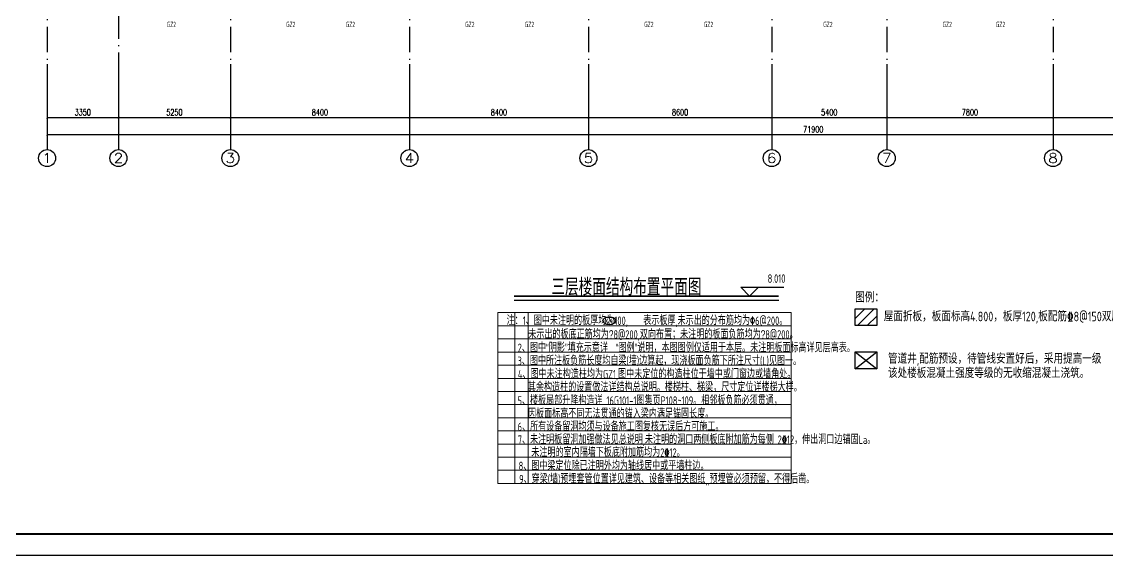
# Model space of a CAD drawing. Extents: x 169490 to 7584583, y -2399407 to 1374371.
# Drawn here: x 606806 to 657741, y 635804 to 660840 of the extents above; entities that cross this region are included whole.
import ezdxf
from ezdxf.enums import TextEntityAlignment as Align

# ---------------------------------------------------------------- set-up
doc = ezdxf.new("R2010")
doc.units = 0
doc.header["$LTSCALE"] = 100
doc.linetypes.add('CENTER', pattern=[8, 5, -1, 1, -1])
doc.linetypes.add('D3轴线点划线', pattern=[18.5, 12, -3, 0.5, -3])
doc.layers.get('0').update_dxf_attribs({"linetype": 'CONTINUOUS'})
doc.layers.get('DEFPOINTS').update_dxf_attribs({"linetype": 'CONTINUOUS'})
for name, color, linetype in [('AXIS', 3, 'CONTINUOUS'), ('AXIS_TEXT', 4, 'CONTINUOUS'), ('C-AXIS(轴号)', 3, 'CONTINUOUS'), ('C-AXIS-T(字)', 7, 'CONTINUOUS'), ('C-DOTE', 8, 'D3轴线点划线'), ('GZ', 220, 'CENTER'), ('S-0-TEXT', 7, 'CONTINUOUS'), ('S-SLAB-HATCH', 251, 'CONTINUOUS'), ('S-SLAB-RTEXT', 7, 'CONTINUOUS'), ('THIN', 190, 'CONTINUOUS'), ('图框', 140, 'CONTINUOUS'), ('文字', 7, 'CONTINUOUS'), ('门编号', 6, 'CONTINUOUS')]:
    doc.layers.add(name, color=color, linetype=linetype)
doc.layers.add('S-1-TEXT', color=7, linetype='CONTINUOUS', lineweight=18)
doc.styles.add('-宋体-结构', font='tssdeng2.shx', dxfattribs={"width": 0.8, "bigfont": 'hztxt.shx'})
doc.styles.add('_TCH_AXIS', font='COMPLEX', dxfattribs={"bigfont": 'GBCBIG'})
doc.styles.add('_TCH_DIM_T3', font='SIMPLEX.shx', dxfattribs={"width": 0.705882, "bigfont": 'GBCBIG.shx'})
doc.styles.add('COMPLEX', font='COMPLEX')
doc.styles.add('TSSD_Bold', font='tssdeng2.shx', dxfattribs={"width": 0.7, "bigfont": 'china.shx'})
doc.styles.add('TSSD_Label', font='Tssdeng.shx', dxfattribs={"width": 0.7, "bigfont": 'hztxt.shx'})
doc.styles.add('TSSD_REIN', font='tssdeng.shx', dxfattribs={"width": 0.7, "bigfont": 'hztxt.shx'})
doc.dimstyles.new('_TCH_ARCH&&100', dxfattribs={"dimtxt": 297.5, "dimasz": 100, "dimexe": 250, "dimexo": 300, "dimgap": 100, "dimtad": 1, "dimdec": 0, "dimzin": 0, "dimdsep": 46, "dimtxsty": '_TCH_DIM_T3', "dimblk": 'ARCHTICK', "dimcen": 0.09, "dimclrt": 7, "dimazin": 2, "dimtfac": 1, "dimtdec": 0, "dimtix": 1, "dimtmove": 2, "dimatfit": 3, "dimfxl": 1, "dimtolj": 1, "dimtzin": 0, "dimarcsym": 0})

# ---------------------------------------------------------------- blocks, each defined once
blk = doc.blocks.new('_ARCHTICK')
at = {"const_width": 0.15}
blk.add_lwpolyline([(-0.5, -0.5), (0.5, 0.5)], dxfattribs=at)
blk = doc.blocks.new('*D1386')
at = {"layer": 'AXIS', "color": 0, "lineweight": -2, "transparency": 16777216}
for p, q in [((607996, 658542), (607996, 655292)), ((679896, 658542), (679896, 655292)), ((607996, 655542), (679896, 655542))]:
    blk.add_line(p, q, dxfattribs=at)
at = {"layer": 'DEFPOINTS', "color": 0, "transparency": 16777216}
for p in [(607996, 658842), (679896, 658842), (679896, 655542)]:
    blk.add_point(p, dxfattribs=at)
at = {"layer": 'AXIS', "color": 0, "lineweight": -2, "transparency": 16777216, "xscale": 100, "yscale": 100, "zscale": 100, "rotation": 180}
blk.add_blockref('_ARCHTICK', (607996, 655542), dxfattribs=at)
at = {"layer": 'AXIS', "color": 0, "lineweight": -2, "transparency": 16777216, "xscale": 100, "yscale": 100, "zscale": 100}
blk.add_blockref('_ARCHTICK', (679896, 655542), dxfattribs=at)
at = {"layer": 'AXIS', "color": 7, "transparency": 16777216, "insert": (643946, 655791), "char_height": 297.5, "attachment_point": 5, "style": '_TCH_DIM_T3'}
blk.add_mtext('\\A1;71900', dxfattribs=at)
blk = doc.blocks.new('*D1387')
at = {"layer": 'AXIS', "color": 0, "lineweight": -2, "transparency": 16777216}
for p, q in [((607996, 658542), (607996, 656092)), ((611346, 658542), (611346, 656092)), ((607996, 656342), (611346, 656342))]:
    blk.add_line(p, q, dxfattribs=at)
at = {"layer": 'DEFPOINTS', "color": 0, "transparency": 16777216}
for p in [(607996, 658842), (611346, 658842), (611346, 656342)]:
    blk.add_point(p, dxfattribs=at)
at = {"layer": 'AXIS', "color": 0, "lineweight": -2, "transparency": 16777216, "xscale": 100, "yscale": 100, "zscale": 100, "rotation": 180}
blk.add_blockref('_ARCHTICK', (607996, 656342), dxfattribs=at)
at = {"layer": 'AXIS', "color": 0, "lineweight": -2, "transparency": 16777216, "xscale": 100, "yscale": 100, "zscale": 100}
blk.add_blockref('_ARCHTICK', (611346, 656342), dxfattribs=at)
at = {"layer": 'AXIS', "color": 7, "transparency": 16777216, "insert": (609671, 656591), "char_height": 297.5, "attachment_point": 5, "style": '_TCH_DIM_T3'}
blk.add_mtext('\\A1;3350', dxfattribs=at)
blk = doc.blocks.new('*D1388')
at = {"layer": 'AXIS', "color": 0, "lineweight": -2, "transparency": 16777216}
for p, q in [((611346, 658542), (611346, 656092)), ((616596, 658542), (616596, 656092)), ((611346, 656342), (616596, 656342))]:
    blk.add_line(p, q, dxfattribs=at)
at = {"layer": 'DEFPOINTS', "color": 0, "transparency": 16777216}
for p in [(611346, 658842), (616596, 658842), (616596, 656342)]:
    blk.add_point(p, dxfattribs=at)
at = {"layer": 'AXIS', "color": 0, "lineweight": -2, "transparency": 16777216, "xscale": 100, "yscale": 100, "zscale": 100, "rotation": 180}
blk.add_blockref('_ARCHTICK', (611346, 656342), dxfattribs=at)
at = {"layer": 'AXIS', "color": 0, "lineweight": -2, "transparency": 16777216, "xscale": 100, "yscale": 100, "zscale": 100}
blk.add_blockref('_ARCHTICK', (616596, 656342), dxfattribs=at)
at = {"layer": 'AXIS', "color": 7, "transparency": 16777216, "insert": (613971, 656591), "char_height": 297.5, "attachment_point": 5, "style": '_TCH_DIM_T3'}
blk.add_mtext('\\A1;5250', dxfattribs=at)
blk = doc.blocks.new('*D1389')
at = {"layer": 'AXIS', "color": 0, "lineweight": -2, "transparency": 16777216}
for p, q in [((616596, 658542), (616596, 656092)), ((624996, 658542), (624996, 656092)), ((616596, 656342), (624996, 656342))]:
    blk.add_line(p, q, dxfattribs=at)
at = {"layer": 'DEFPOINTS', "color": 0, "transparency": 16777216}
for p in [(616596, 658842), (624996, 658842), (624996, 656342)]:
    blk.add_point(p, dxfattribs=at)
at = {"layer": 'AXIS', "color": 0, "lineweight": -2, "transparency": 16777216, "xscale": 100, "yscale": 100, "zscale": 100, "rotation": 180}
blk.add_blockref('_ARCHTICK', (616596, 656342), dxfattribs=at)
at = {"layer": 'AXIS', "color": 0, "lineweight": -2, "transparency": 16777216, "xscale": 100, "yscale": 100, "zscale": 100}
blk.add_blockref('_ARCHTICK', (624996, 656342), dxfattribs=at)
at = {"layer": 'AXIS', "color": 7, "transparency": 16777216, "insert": (620796, 656591), "char_height": 297.5, "attachment_point": 5, "style": '_TCH_DIM_T3'}
blk.add_mtext('\\A1;8400', dxfattribs=at)
blk = doc.blocks.new('*D1390')
at = {"layer": 'AXIS', "color": 0, "lineweight": -2, "transparency": 16777216}
for p, q in [((624996, 658542), (624996, 656092)), ((633396, 658542), (633396, 656092)), ((624996, 656342), (633396, 656342))]:
    blk.add_line(p, q, dxfattribs=at)
at = {"layer": 'DEFPOINTS', "color": 0, "transparency": 16777216}
for p in [(624996, 658842), (633396, 658842), (633396, 656342)]:
    blk.add_point(p, dxfattribs=at)
at = {"layer": 'AXIS', "color": 0, "lineweight": -2, "transparency": 16777216, "xscale": 100, "yscale": 100, "zscale": 100, "rotation": 180}
blk.add_blockref('_ARCHTICK', (624996, 656342), dxfattribs=at)
at = {"layer": 'AXIS', "color": 0, "lineweight": -2, "transparency": 16777216, "xscale": 100, "yscale": 100, "zscale": 100}
blk.add_blockref('_ARCHTICK', (633396, 656342), dxfattribs=at)
at = {"layer": 'AXIS', "color": 7, "transparency": 16777216, "insert": (629196, 656591), "char_height": 297.5, "attachment_point": 5, "style": '_TCH_DIM_T3'}
blk.add_mtext('\\A1;8400', dxfattribs=at)
blk = doc.blocks.new('*D1391')
at = {"layer": 'AXIS', "color": 0, "lineweight": -2, "transparency": 16777216}
for p, q in [((633396, 658542), (633396, 656092)), ((641996, 658542), (641996, 656092)), ((633396, 656342), (641996, 656342))]:
    blk.add_line(p, q, dxfattribs=at)
at = {"layer": 'DEFPOINTS', "color": 0, "transparency": 16777216}
for p in [(633396, 658842), (641996, 658842), (641996, 656342)]:
    blk.add_point(p, dxfattribs=at)
at = {"layer": 'AXIS', "color": 0, "lineweight": -2, "transparency": 16777216, "xscale": 100, "yscale": 100, "zscale": 100, "rotation": 180}
blk.add_blockref('_ARCHTICK', (633396, 656342), dxfattribs=at)
at = {"layer": 'AXIS', "color": 0, "lineweight": -2, "transparency": 16777216, "xscale": 100, "yscale": 100, "zscale": 100}
blk.add_blockref('_ARCHTICK', (641996, 656342), dxfattribs=at)
at = {"layer": 'AXIS', "color": 7, "transparency": 16777216, "insert": (637696, 656591), "char_height": 297.5, "attachment_point": 5, "style": '_TCH_DIM_T3'}
blk.add_mtext('\\A1;8600', dxfattribs=at)
blk = doc.blocks.new('*D1392')
at = {"layer": 'AXIS', "color": 0, "lineweight": -2, "transparency": 16777216}
for p, q in [((641996, 658542), (641996, 656092)), ((647396, 658542), (647396, 656092)), ((641996, 656342), (647396, 656342))]:
    blk.add_line(p, q, dxfattribs=at)
at = {"layer": 'DEFPOINTS', "color": 0, "transparency": 16777216}
for p in [(641996, 658842), (647396, 658842), (647396, 656342)]:
    blk.add_point(p, dxfattribs=at)
at = {"layer": 'AXIS', "color": 0, "lineweight": -2, "transparency": 16777216, "xscale": 100, "yscale": 100, "zscale": 100, "rotation": 180}
blk.add_blockref('_ARCHTICK', (641996, 656342), dxfattribs=at)
at = {"layer": 'AXIS', "color": 0, "lineweight": -2, "transparency": 16777216, "xscale": 100, "yscale": 100, "zscale": 100}
blk.add_blockref('_ARCHTICK', (647396, 656342), dxfattribs=at)
at = {"layer": 'AXIS', "color": 7, "transparency": 16777216, "insert": (644696, 656591), "char_height": 297.5, "attachment_point": 5, "style": '_TCH_DIM_T3'}
blk.add_mtext('\\A1;5400', dxfattribs=at)
blk = doc.blocks.new('*D1393')
at = {"layer": 'AXIS', "color": 0, "lineweight": -2, "transparency": 16777216}
for p, q in [((647396, 658542), (647396, 656092)), ((655196, 658542), (655196, 656092)), ((647396, 656342), (655196, 656342))]:
    blk.add_line(p, q, dxfattribs=at)
at = {"layer": 'DEFPOINTS', "color": 0, "transparency": 16777216}
for p in [(647396, 658842), (655196, 658842), (655196, 656342)]:
    blk.add_point(p, dxfattribs=at)
at = {"layer": 'AXIS', "color": 0, "lineweight": -2, "transparency": 16777216, "xscale": 100, "yscale": 100, "zscale": 100, "rotation": 180}
blk.add_blockref('_ARCHTICK', (647396, 656342), dxfattribs=at)
at = {"layer": 'AXIS', "color": 0, "lineweight": -2, "transparency": 16777216, "xscale": 100, "yscale": 100, "zscale": 100}
blk.add_blockref('_ARCHTICK', (655196, 656342), dxfattribs=at)
at = {"layer": 'AXIS', "color": 7, "transparency": 16777216, "insert": (651296, 656591), "char_height": 297.5, "attachment_point": 5, "style": '_TCH_DIM_T3'}
blk.add_mtext('\\A1;7800', dxfattribs=at)
blk = doc.blocks.new('*D1394')
at = {"layer": 'AXIS', "color": 0, "lineweight": -2, "transparency": 16777216}
for p, q in [((655196, 658542), (655196, 656092)), ((663596, 658542), (663596, 656092)), ((655196, 656342), (663596, 656342))]:
    blk.add_line(p, q, dxfattribs=at)
at = {"layer": 'DEFPOINTS', "color": 0, "transparency": 16777216}
for p in [(655196, 658842), (663596, 658842), (663596, 656342)]:
    blk.add_point(p, dxfattribs=at)
at = {"layer": 'AXIS', "color": 0, "lineweight": -2, "transparency": 16777216, "xscale": 100, "yscale": 100, "zscale": 100, "rotation": 180}
blk.add_blockref('_ARCHTICK', (655196, 656342), dxfattribs=at)
at = {"layer": 'AXIS', "color": 0, "lineweight": -2, "transparency": 16777216, "xscale": 100, "yscale": 100, "zscale": 100}
blk.add_blockref('_ARCHTICK', (663596, 656342), dxfattribs=at)
at = {"layer": 'AXIS', "color": 7, "transparency": 16777216, "insert": (659396, 656591), "char_height": 297.5, "attachment_point": 5, "style": '_TCH_DIM_T3'}
blk.add_mtext('\\A1;8400', dxfattribs=at)
blk = doc.blocks.new('_AXISO')
blk.add_circle((0, 0), 0.5)
at = {"layer": 'AXIS_TEXT', "style": 'COMPLEX', "width": 1.041667}
blk.add_attdef('A', text='', height=0.56, dxfattribs=at).set_placement((-0.25, -0.28), (0.25, -0.28), align=Align.FIT)
blk = doc.blocks.new('A$C2F1A429C')
at = {"layer": 'S-SLAB-RTEXT'}
for p, q in [((0, 1219), (1009, 1219)), ((0, 433), (0, 1219)), ((0, 433), (1009, 1219)), ((0, 1219), (1009, 433)), ((1009, 1219), (1009, 433)), ((1009, 433), (0, 433))]:
    blk.add_line(p, q, dxfattribs=at)
at = {"layer": 'S-SLAB-RTEXT', "style": '-宋体-结构', "width": 0.8}
for s, p in [('管道井,配筋预设，待管线安置好后，采用提高一级', (1538, 674)), ('该处楼板混凝土强度等级的无收缩混凝土浇筑。', (1538, 0))]:
    blk.add_text(s, height=450, dxfattribs=at).set_placement(p)

msp = doc.modelspace()

# ---------------------------------------------------------------- hatches: boundary and pattern name
at = {"layer": 'S-SLAB-HATCH'}
h = msp.add_hatch(dxfattribs=at)
h.set_pattern_fill('ANSI31', color=256, scale=100)
h.set_pattern_definition([(45, (-4825338, 2253009.8), (-224.506403, 224.506403), [])])
h.paths.add_polyline_path([(645912.1, 647369.4), (645912.1, 646583.8), (646921.1, 646583.8), (646921.1, 647369.4)])

# ---------------------------------------------------------------- linework, layer by layer
at = {"ltscale": 10}
msp.add_lwpolyline([(690882.7, 694204.3), (596277.8, 694204.3), (596277.8, 636804.3), (690882.7, 636804.3)], close=True, dxfattribs=at)
at = {"layer": 'C-AXIS(轴号)'}
for p, q in [((607995.7, 658841.9), (607995.7, 654841.9)), ((611345.7, 658841.9), (611345.7, 654841.9)), ((616595.7, 658841.9), (616595.7, 654841.9)), ((624995.7, 658841.9), (624995.7, 654841.9)), ((633395.7, 658841.9), (633395.7, 654841.9)), ((641995.7, 658841.9), (641995.7, 654841.9)), ((647395.7, 658841.9), (647395.7, 654841.9)), ((655195.7, 658841.9), (655195.7, 654841.9))]:
    msp.add_line(p, q, dxfattribs=at)
at = {"layer": 'C-DOTE'}
for p, q in [((607995.7, 675405.9), (607995.7, 658841.9)), ((616595.7, 675405.9), (616595.7, 658841.9)), ((624995.7, 675405.9), (624995.7, 658841.9)), ((633395.7, 675405.9), (633395.7, 658841.9)), ((641995.7, 675405.9), (641995.7, 658841.9)), ((647395.7, 675405.9), (647395.7, 658841.9)), ((655195.7, 675405.9), (655195.7, 658841.9)), ((611345.7, 668641.7), (611345.7, 658841.9))]:
    msp.add_line(p, q, dxfattribs=at)
at = {"layer": 'S-1-TEXT', "color": 8}
for p, q in [((642904.2, 647190.2), (629149.3, 647190.2)), ((629149.3, 647190.2), (629149.3, 639173.9)), ((629950.1, 647190.2), (629950.1, 639173.9)), ((630567.7, 647190.2), (630567.7, 639173.9)), ((642904.2, 646573.6), (629149.3, 646573.6)), ((642904.2, 645957), (629149.3, 645957)), ((642904.2, 645957), (629149.3, 645957)), ((642904.2, 645957), (629149.3, 645957)), ((642904.2, 645340.3), (629149.3, 645340.3)), ((642904.2, 644723.7), (629149.3, 644723.7)), ((642904.2, 644107), (629149.3, 644107)), ((642904.2, 643490.4), (629149.3, 643490.4)), ((642904.2, 642873.8), (629149.3, 642873.8)), ((642904.2, 642257.1), (629149.3, 642257.1)), ((642904.2, 641640.5), (629149.3, 641640.5)), ((642904.2, 641023.8), (629149.3, 641023.8)), ((642904.2, 640407.2), (629149.3, 640407.2)), ((642904.2, 639790.5), (629149.3, 639790.5)), ((642904.2, 639173.9), (629149.3, 639173.9))]:
    msp.add_line(p, q, dxfattribs=at)
msp.add_lwpolyline([(642904.2, 647190.2), (642904.2, 639173.9)], dxfattribs=at)
at = {"layer": 'S-SLAB-RTEXT'}
for p, q in [((645912.1, 646583.8), (645912.1, 647369.4)), ((645912.1, 647369.4), (646921.1, 647369.4)), ((646921.1, 647369.4), (646921.1, 646583.8)), ((646921.1, 646583.8), (645912.1, 646583.8))]:
    msp.add_line(p, q, dxfattribs=at)
msp.add_ellipse((634374.9, 646809.2), major_axis=(-303.3, 0), ratio=0.6210538, dxfattribs=at)
at = {"layer": 'THIN'}
for p, q in [((640960.1, 647967.4), (640547.6, 648379.9)), ((640547.6, 648379.9), (642570.2, 648379.9)), ((640960.1, 647967.4), (641372.6, 648379.9))]:
    msp.add_line(p, q, dxfattribs=at)
at = {"layer": '图框'}
msp.add_lwpolyline([(593777.8, 635804.3), (698877.8, 635804.3), (698877.8, 695204.3), (593777.8, 695204.3)], close=True, dxfattribs=at)
at = {"layer": '图框', "const_width": 100}
msp.add_lwpolyline([(596277.8, 636804.3), (697877.8, 636804.3), (697877.8, 694204.3), (596277.8, 694204.3)], close=True, dxfattribs=at)
at = {"layer": '文字'}
msp.add_line((629904.4, 647771.5), (642324.5, 647771.5), dxfattribs=at)
at = {"layer": '文字', "const_width": 75}
msp.add_lwpolyline([(629904.4, 647967.4), (642324.5, 647967.4)], dxfattribs=at)

# ---------------------------------------------------------------- block references
at = {"layer": 'C-AXIS(轴号)'}
ref = msp.add_blockref('_AXISO', (607995.7, 654441.9), dxfattribs=dict(at, xscale=800, yscale=800, zscale=800))
ref.add_attrib('A', '1', dxfattribs={"layer": 'C-AXIS-T(字)', "height": 452.5, "style": '_TCH_AXIS', "width": 2.333333}).set_placement((607769.4, 654215.7), (608222, 654215.7), align=Align.FIT)
ref = msp.add_blockref('_AXISO', (611345.7, 654441.9), dxfattribs=dict(at, xscale=800, yscale=800, zscale=800))
ref.add_attrib('A', '2', dxfattribs={"layer": 'C-AXIS-T(字)', "height": 452.5, "style": '_TCH_AXIS', "width": 1.5}).set_placement((611119.4, 654215.7), (611572, 654215.7), align=Align.FIT)
ref = msp.add_blockref('_AXISO', (616595.7, 654441.9), dxfattribs=dict(at, xscale=800, yscale=800, zscale=800))
ref.add_attrib('A', '3', dxfattribs={"layer": 'C-AXIS-T(字)', "height": 452.5, "style": '_TCH_AXIS', "width": 1.5}).set_placement((616369.4, 654215.7), (616822, 654215.7), align=Align.FIT)
ref = msp.add_blockref('_AXISO', (624995.7, 654441.9), dxfattribs=dict(at, xscale=800, yscale=800, zscale=800))
ref.add_attrib('A', '4', dxfattribs={"layer": 'C-AXIS-T(字)', "height": 452.5, "style": '_TCH_AXIS', "width": 1.3125}).set_placement((624769.4, 654215.7), (625222, 654215.7), align=Align.FIT)
ref = msp.add_blockref('_AXISO', (633395.7, 654441.9), dxfattribs=dict(at, xscale=800, yscale=800, zscale=800))
ref.add_attrib('A', '5', dxfattribs={"layer": 'C-AXIS-T(字)', "height": 452.5, "style": '_TCH_AXIS', "width": 1.5}).set_placement((633169.4, 654215.7), (633622, 654215.7), align=Align.FIT)
ref = msp.add_blockref('_AXISO', (641995.7, 654441.9), dxfattribs=dict(at, xscale=800, yscale=800, zscale=800))
ref.add_attrib('A', '6', dxfattribs={"layer": 'C-AXIS-T(字)', "height": 452.5, "style": '_TCH_AXIS', "width": 1.5}).set_placement((641769.4, 654215.7), (642222, 654215.7), align=Align.FIT)
ref = msp.add_blockref('_AXISO', (647395.7, 654441.9), dxfattribs=dict(at, xscale=800, yscale=800, zscale=800))
ref.add_attrib('A', '7', dxfattribs={"layer": 'C-AXIS-T(字)', "height": 452.5, "style": '_TCH_AXIS', "width": 1.5}).set_placement((647169.4, 654215.7), (647622, 654215.7), align=Align.FIT)
ref = msp.add_blockref('_AXISO', (655195.7, 654441.9), dxfattribs=dict(at, xscale=800, yscale=800, zscale=800))
ref.add_attrib('A', '8', dxfattribs={"layer": 'C-AXIS-T(字)', "height": 452.5, "style": '_TCH_AXIS', "width": 1.5}).set_placement((654969.4, 654215.7), (655422, 654215.7), align=Align.FIT)
at = {"layer": 'S-SLAB-HATCH', "ltscale": 10}
msp.add_blockref('A$C2F1A429C', (645912.1, 644126.2), dxfattribs=at)

# ---------------------------------------------------------------- texts
at = {"layer": 'GZ', "color": 2, "linetype": 'ByBlock', "style": 'TSSD_REIN', "width": 0.65}
for p in [(613613, 660587.8), (619213, 660587.8), (622013, 660587.8), (627612.8, 660587.8), (630412.8, 660587.8), (636013, 660587.8), (638813, 660587.8), (644413, 660587.8), (650013, 660587.8), (652513, 660587.8)]:
    msp.add_text('GZ2', height=250, dxfattribs=at).set_placement(p)
at = {"layer": 'S-0-TEXT', "style": 'TSSD_REIN', "width": 0.7}
for s, p in [(' 注：1、图中未注明的板厚均为100,    表示板厚,未示出的分布筋均为%%1306@200。', (629373.7, 646610.3, -2339.2)), ('未示出的板底正筋均为\ue5328@200,双向布置；未注明的板面负筋均为\ue5328@200。', (630573.2, 645964)), ('2、图中“阴影”填充示意详  “图例”说明，本图图例仅适用于本层。未注明板面标高详见层高表。', (630078.5, 645334.8, 27253.5)), ('3、图中所注板负筋长度均自梁(墙)边算起，现浇板面负筋下所注尺寸(L)见图一。', (630069.9, 644725.6, 28423.1)), ('4、图中未注构造柱均为GZ1,图中未定位的构造柱位于墙中或门窗边或墙角处。', (630086, 644100.3, 28423.1)), ('其余构造柱的设置做法详结构总说明。楼梯柱、梯梁，尺寸定位详楼梯大样。', (630555.4, 643483.6, 28423.1)), ('5、楼板局部升降构造详 16G101-1图集页P108~109。相邻板负筋必须贯通，', (630070.1, 642862.5, 28423.1)), ('因板面标高不同无法贯通的锚入梁内满足锚固长度。', (630561.6, 642241.7)), ('6、所有设备留洞均须与设备施工图复核无误后方可施工。', (630074.9, 641634.6, 28423.1)), ('7、未注明板留洞加强做法见总说明,未注明的洞口两侧板底附加筋为每侧 2\x8412，伸出洞口边锚固La。', (630079.4, 641028, 28423.1)), ('   未注明的室内隔墙下板底附加筋均为2\x8412。', (630171.6, 640420.9, 28423.1)), ('8、图中梁定位除已注明外均为轴线居中或平墙柱边。', (630121.7, 639794.9, 28423.1)), ('9、穿梁(墙)预埋套管位置详见建筑、设备等相关图纸,,预埋管必须预留，不得后凿。', (630145.4, 639178.2, 28423.1))]:
    msp.add_text(s, height=400, rotation=359.99983, dxfattribs=at).set_placement(p)
at = {"layer": 'S-SLAB-RTEXT'}
for s, height, style, width, p in [('XXX', 300, 'TSSD_Bold', 0.6, (634158.6, 646645)), ('屋面折板，板面标高4.800，板厚120,板配筋%%1328@150双层双向', 450, '-宋体-结构', 0.8, (647253.7, 646783.9))]:
    msp.add_text(s, height=height, dxfattribs=dict(at, style=style, width=width)).set_placement(p)
at = {"layer": 'S-SLAB-RTEXT', "insert": (645914.3, 647896), "char_height": 450, "attachment_point": 4, "style": '-宋体-结构'}
msp.add_mtext('图例：', dxfattribs=at)
at = {"layer": 'THIN', "style": 'TSSD_Label', "width": 0.7}
msp.add_text('8.010', height=400, dxfattribs=at).set_placement((642640.4, 648467.1), align=Align.BOTTOM_RIGHT)
at = {"layer": '门编号', "color": 7, "style": 'TSSD_REIN', "width": 0.8}
msp.add_text('三层楼面结构布置平面图', height=800, dxfattribs=at).set_placement((635177.3, 648430.2), align=Align.MIDDLE)

# ---------------------------------------------------------------- dimensions: what is measured, and where the dimension line sits
at = {"layer": 'AXIS'}
for p1, p2, distance, picture, middle in [((607995.7, 658841.9), (679895.7, 658841.9), -3300, '*D1386', (643945.7, 655790.7)), ((607995.7, 658841.9), (611345.7, 658841.9), -2500, '*D1387', (609670.7, 656590.7)), ((611345.7, 658841.9), (616595.7, 658841.9), -2500, '*D1388', (613970.7, 656590.7)), ((616595.7, 658841.9), (624995.7, 658841.9), -2500, '*D1389', (620795.7, 656590.7)), ((624995.7, 658841.9), (633395.7, 658841.9), -2500, '*D1390', (629195.7, 656590.7)), ((633395.7, 658841.9), (641995.7, 658841.9), -2500, '*D1391', (637695.7, 656590.7)), ((641995.7, 658841.9), (647395.7, 658841.9), -2500, '*D1392', (644695.7, 656590.7)), ((647395.7, 658841.9), (655195.7, 658841.9), -2500, '*D1393', (651295.7, 656590.7)), ((655195.7, 658841.9), (663595.7, 658841.9), -2500, '*D1394', (659395.7, 656590.7))]:
    dim = msp.add_aligned_dim(p1=p1, p2=p2, distance=distance, dimstyle='_TCH_ARCH&&100', dxfattribs=at)
    dim.commit()
    dim.dimension.update_dxf_attribs({"geometry": picture, "text_midpoint": middle})

doc.saveas('drawing.dxf')
